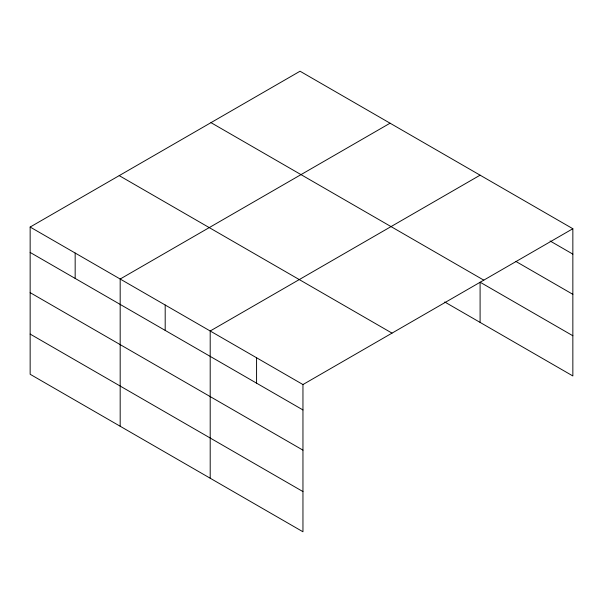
<?xml version="1.0" encoding="UTF-8"?>
<svg xmlns="http://www.w3.org/2000/svg" width="603" height="603" viewBox="0 0 603 603"><rect width="100%" height="100%" fill="white"/><g stroke="black" fill="none" stroke-linecap="round" stroke-linejoin="round"><path stroke-width="0.9" d="M302.955 450.147L302.955 384.548L30.15 227.045L30.15 374.275L302.955 531.778L302.955 450.147L30.15 292.643M444.728 301.982L572.85 375.955L572.85 228.725L300.045 71.222L30.15 227.045M390.073 123.2L120.178 279.023L120.178 426.246M480.094 175.179L210.198 331.002L210.198 478.224M302.955 384.548L572.85 228.725M550.072 240.966L572.85 254.119M515.897 261.446L572.85 294.324M210.982 122.65L483.787 280.146M572.85 335.75L480.094 282.196L480.094 322.401M119.213 175.624L392.018 333.127M30.15 252.438L302.955 409.942M30.15 334.07L302.955 491.573M256.577 357.775L256.577 383.169M165.192 305.012L165.192 330.406M75.164 253.034L75.164 278.428"/></g></svg>
